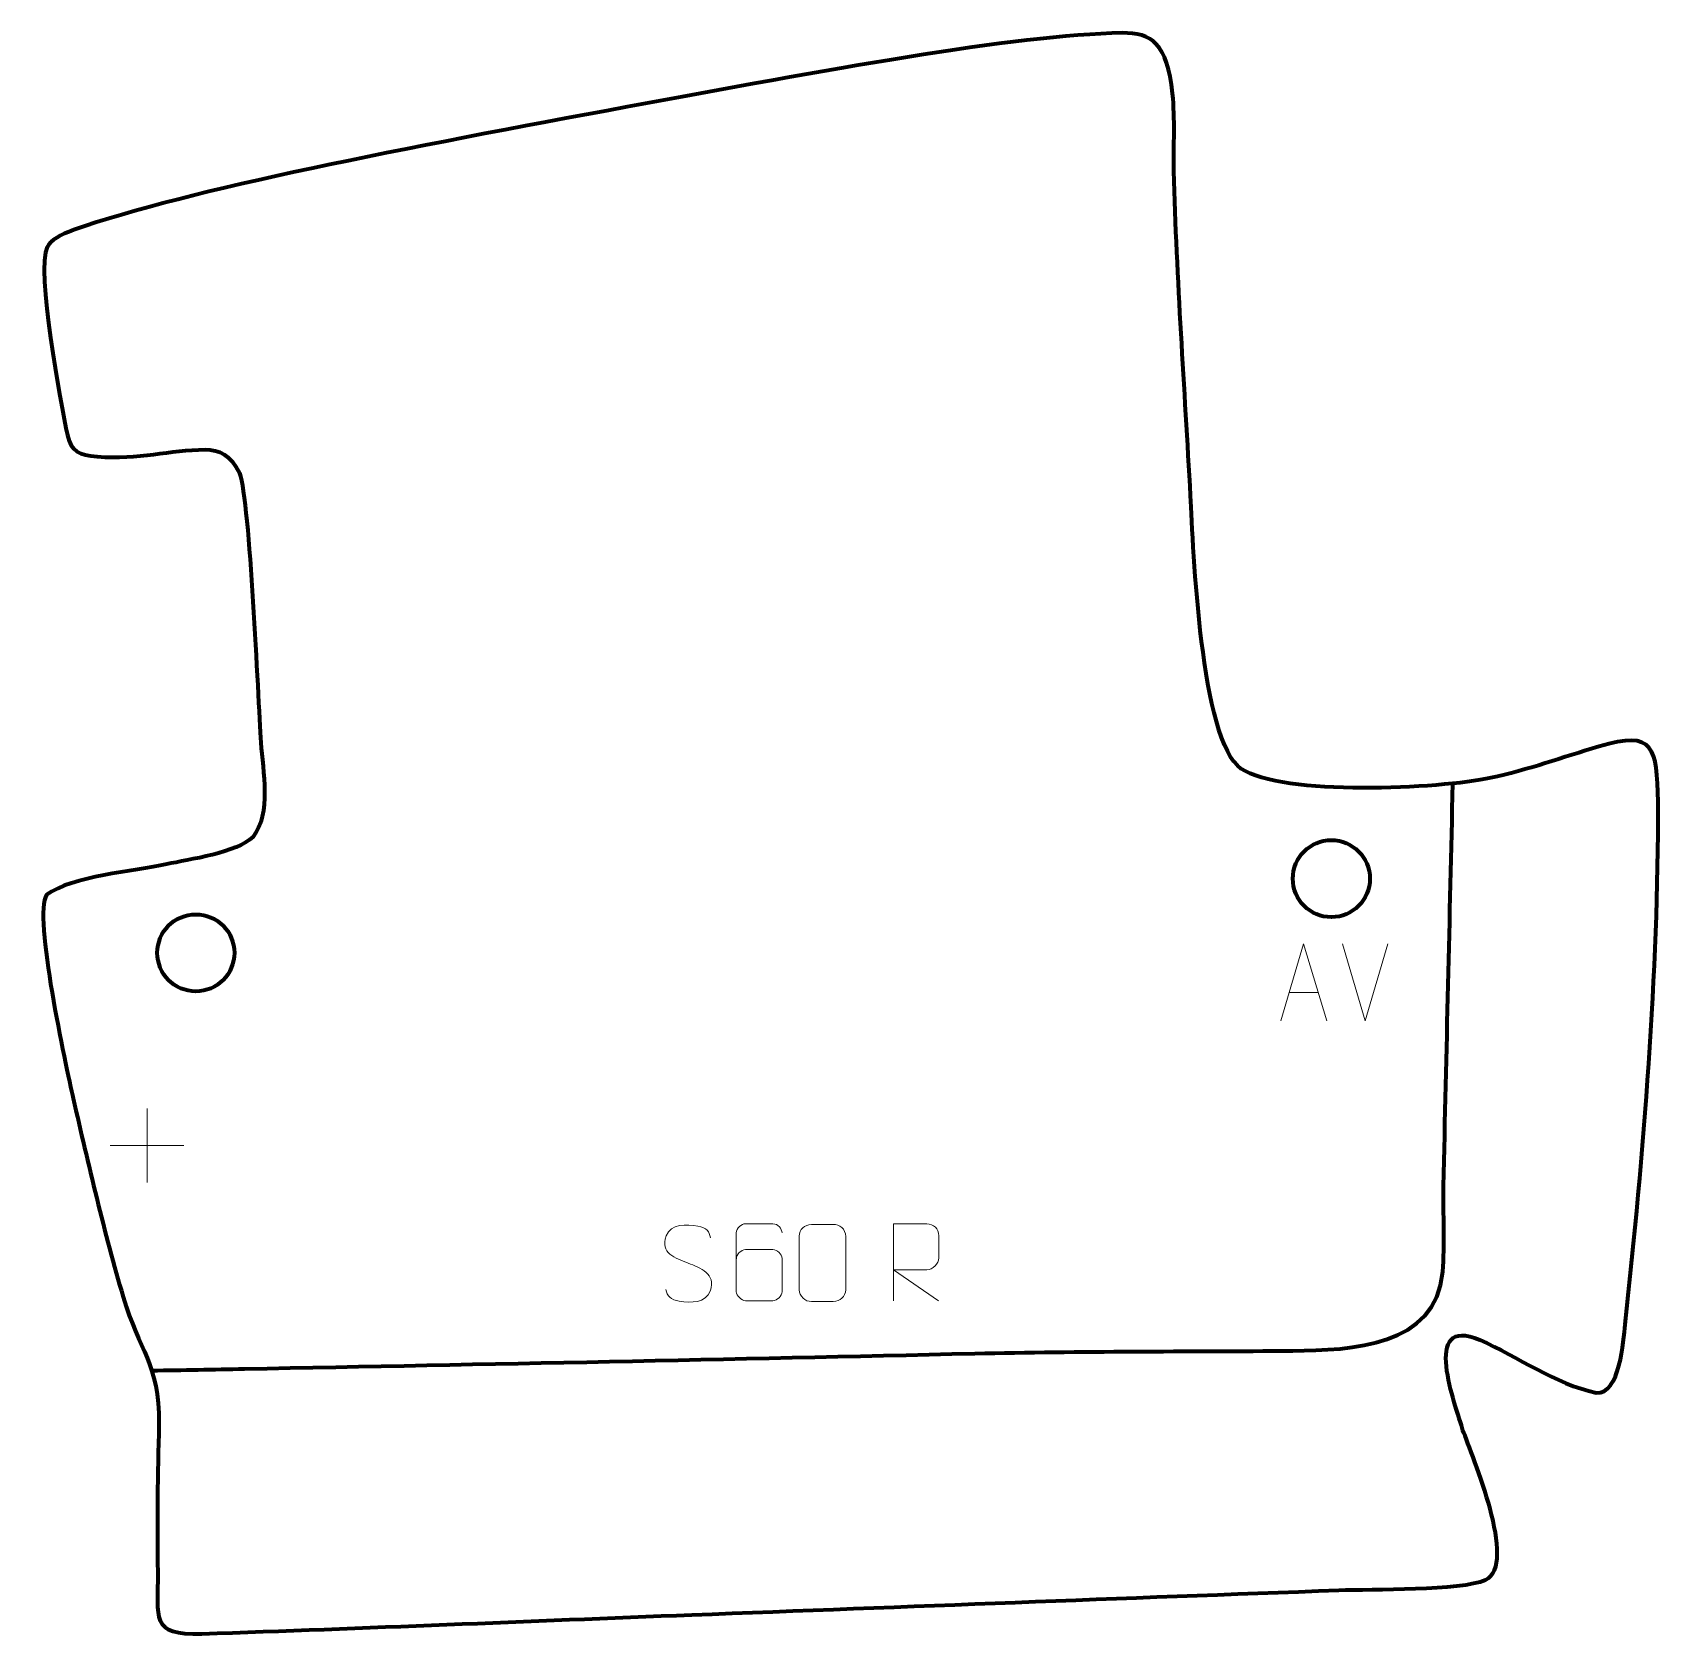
# Model space of a CAD drawing. Header units: millimetres. Extents: x 980 to 1507, y 263 to 783.
import ezdxf

# ---------------------------------------------------------------- set-up
doc = ezdxf.new("R2010")
doc.units = ezdxf.units.MM
doc.header["$MEASUREMENT"] = 0
doc.layers.add('layer 1', color=7, linetype='Continuous')
doc.layers.add('layer 2', color=7, linetype='Continuous')

msp = doc.modelspace()

# ---------------------------------------------------------------- linework, layer by layer
at = {"layer": 'layer 1', "color": 142, "lineweight": 200}
for centre in [(1401.2876, 508.4838), (1032.9884, 484.4071)]:
    msp.add_ellipse(centre, major_axis=(0, 12.5), ratio=1, dxfattribs=at)
at = {"layer": 'layer 1', "color": 142, "lineweight": 158}
msp.add_open_spline([(1018.7114, 348.902), (1028.7166, 349.0932), (1038.7218, 349.2844), (1048.727, 349.4756), (1048.727, 349.4756), (1127.7349, 350.9852), (1206.6299, 352.5828), (1285.6323, 354.4498), (1285.6323, 354.4498), (1320.1254, 355.2389), (1354.3367, 355.0625), (1388.7972, 355.3181), (1388.7972, 355.3181), (1407.7856, 355.5748), (1435.3229, 356.4958), (1437.4213, 380.9596), (1437.4213, 380.9596), (1438.1741, 389.7363), (1437.5305, 399.7608), (1437.6773, 408.727), (1437.6773, 408.727), (1438.6444, 452.2691), (1439.7568, 495.8075), (1440.6934, 539.3509)], degree=3, knots=[0, 0, 0, 0, 0.14285714, 0.14285714, 0.14285714, 0.14285714, 0.28571429, 0.28571429, 0.28571429, 0.28571429, 0.42857143, 0.42857143, 0.42857143, 0.42857143, 0.57142857, 0.57142857, 0.57142857, 0.57142857, 0.71428571, 0.71428571, 0.71428571, 0.71428571, 1, 1, 1, 1], dxfattribs=at)
at = {"layer": 'layer 1', "color": 250, "lineweight": 9}
for points, knots in [([(1384.8942, 462.3439), (1384.8942, 462.3439), (1392.2652, 487.2974), (1392.2652, 487.2974), (1392.2652, 487.2974), (1392.2652, 487.2974), (1399.8351, 462.3439), (1399.8351, 462.3439)], [0, 0, 0, 0, 0.33333333, 0.33333333, 0.33333333, 0.33333333, 1, 1, 1, 1]), ([(1192.6892, 383.7821), (1188.4409, 385.2525), (1183.5328, 387.0483), (1185.5379, 392.5686), (1185.5379, 392.5686), (1187.0414, 396.7085), (1192.255, 396.32), (1195.8586, 395.7189), (1195.8586, 395.7189), (1198.7192, 395.2417), (1199.5839, 394.0285), (1199.8945, 391.9444)], [0, 0, 0, 0, 0.25, 0.25, 0.25, 0.25, 0.5, 0.5, 0.5, 0.5, 1, 1, 1, 1]), ([(1223.1458, 393.548), (1223.1217, 394.8875), (1221.7655, 396.5407), (1220.1936, 396.5064), (1220.1936, 396.5064), (1217.2088, 396.5061), (1214.2236, 396.5061), (1211.2382, 396.5064), (1211.2382, 396.5064), (1210.0191, 396.5213), (1208.2909, 395.0837), (1208.2859, 393.548), (1208.2859, 393.548), (1208.2862, 387.1875), (1208.2862, 380.8267), (1208.2859, 374.466), (1208.2859, 374.466), (1208.2906, 373.3031), (1210.0191, 371.532), (1211.2382, 371.5076), (1211.2382, 371.5076), (1214.2236, 371.5079), (1217.2088, 371.5079), (1220.1936, 371.5076), (1220.1936, 371.5076), (1221.4717, 371.5514), (1223.1414, 373.1659), (1223.1458, 374.466), (1223.1458, 374.466), (1223.1458, 378.0493), (1223.1458, 381.6324), (1223.1458, 385.2151), (1223.1458, 385.2151), (1223.1073, 386.6933), (1221.5246, 388.1262), (1220.1936, 388.1242), (1220.1936, 388.1242), (1217.2088, 388.1245), (1214.2236, 388.1245), (1211.2382, 388.1242), (1211.2382, 388.1242), (1209.9087, 388.1292), (1208.2657, 386.6219), (1208.3074, 385.1934)], [0, 0, 0, 0, 0.08333333, 0.08333333, 0.08333333, 0.08333333, 0.16666667, 0.16666667, 0.16666667, 0.16666667, 0.25, 0.25, 0.25, 0.25, 0.33333333, 0.33333333, 0.33333333, 0.33333333, 0.41666667, 0.41666667, 0.41666667, 0.41666667, 0.5, 0.5, 0.5, 0.5, 0.58333333, 0.58333333, 0.58333333, 0.58333333, 0.66666667, 0.66666667, 0.66666667, 0.66666667, 0.75, 0.75, 0.75, 0.75, 0.83333333, 0.83333333, 0.83333333, 0.83333333, 1, 1, 1, 1]), ([(1232.6601, 396.3032), (1235.0262, 396.3032), (1237.3927, 396.3032), (1239.7592, 396.3032), (1239.7592, 396.3032), (1241.7397, 396.3388), (1243.7657, 394.8445), (1243.7928, 392.4024), (1243.7928, 392.4024), (1243.7924, 386.645), (1243.7924, 380.8872), (1243.7928, 375.129), (1243.7928, 375.129), (1243.6507, 372.8014), (1241.9443, 371.3191), (1239.7592, 371.3083), (1239.7592, 371.3083), (1237.3868, 371.3087), (1235.0144, 371.3087), (1232.6424, 371.3083), (1232.6424, 371.3083), (1230.6839, 371.2027), (1228.6775, 373.0906), (1228.6889, 375.1116), (1228.6889, 375.1116), (1228.6893, 380.8922), (1228.6893, 386.6725), (1228.6889, 392.4523), (1228.6889, 392.4523), (1228.6932, 394.5943), (1230.4703, 396.3168), (1232.6601, 396.3032)], [0, 0, 0, 0, 0.11111111, 0.11111111, 0.11111111, 0.11111111, 0.22222222, 0.22222222, 0.22222222, 0.22222222, 0.33333333, 0.33333333, 0.33333333, 0.33333333, 0.44444444, 0.44444444, 0.44444444, 0.44444444, 0.55555556, 0.55555556, 0.55555556, 0.55555556, 0.66666667, 0.66666667, 0.66666667, 0.66666667, 0.77777778, 0.77777778, 0.77777778, 0.77777778, 1, 1, 1, 1]), ([(1259.2658, 371.5161), (1259.2658, 371.5161), (1259.2658, 396.4696), (1259.2658, 396.4696), (1259.2658, 396.4696), (1262.8606, 396.4696), (1266.4561, 396.4696), (1270.0513, 396.4696), (1270.0513, 396.4696), (1272.3766, 396.4319), (1273.9339, 394.9419), (1273.9298, 392.5755), (1273.9298, 392.5755), (1273.9294, 390.54), (1273.9294, 387.4806), (1273.9298, 385.4446), (1273.9298, 385.4446), (1273.9233, 383.5691), (1272.111, 381.6273), (1270.1015, 381.6082), (1270.1015, 381.6082), (1270.1015, 381.6082), (1259.2658, 381.6082), (1259.2658, 381.6082), (1259.2658, 381.6082), (1259.2658, 381.6082), (1273.9205, 371.5161), (1273.9205, 371.5161)], [0, 0, 0, 0, 0.125, 0.125, 0.125, 0.125, 0.25, 0.25, 0.25, 0.25, 0.375, 0.375, 0.375, 0.375, 0.5, 0.5, 0.5, 0.5, 0.625, 0.625, 0.625, 0.625, 0.75, 0.75, 0.75, 0.75, 1, 1, 1, 1]), ([(1192.6892, 383.782), (1196.7078, 382.1353), (1201.7373, 380.247), (1199.9033, 374.8867), (1199.9033, 374.8867), (1198.4435, 370.6203), (1193.5327, 370.877), (1189.8066, 371.4317), (1189.8066, 371.4317), (1187.0566, 371.8415), (1185.8357, 373.055), (1185.4577, 375.1672)], [0, 0, 0, 0, 0.25, 0.25, 0.25, 0.25, 0.5, 0.5, 0.5, 0.5, 1, 1, 1, 1])]:
    msp.add_open_spline(points, degree=3, knots=knots, dxfattribs=at)
for points in [[(1412.2537, 462.3366), (1412.2537, 462.3366), (1404.9319, 487.2902), (1404.9319, 487.2902)], [(1419.5756, 487.2902), (1419.5756, 487.2902), (1412.2538, 462.3366), (1412.2538, 462.3366)], [(1387.6168, 471.5933), (1387.6168, 471.5933), (1397.1125, 471.5933), (1397.1125, 471.5933)], [(1017.1653, 433.8929), (1017.1653, 433.8929), (1017.1653, 409.915), (1017.1653, 409.915)], [(1005.1764, 421.9039), (1005.1764, 421.9039), (1029.1543, 421.9039), (1029.1543, 421.9039)]]:
    msp.add_open_spline(points, degree=3, dxfattribs=at)
at = {"layer": 'layer 2', "color": 242, "lineweight": 158}
msp.add_open_spline([(1333.4149, 782.8316), (1343.0254, 782.9873), (1348.0902, 779.3647), (1349.7872, 763.1847), (1349.7872, 763.1847), (1350.6772, 754.6993), (1350.0788, 746.5108), (1350.1841, 738.0562), (1350.1841, 738.0562), (1351.1856, 703.1515), (1353.712, 667.6109), (1355.6295, 632.67), (1355.6295, 632.67), (1356.5087, 615.737), (1358.8114, 553.2084), (1372.0522, 544.1587), (1372.0522, 544.1587), (1385.273, 535.1227), (1436.6264, 537.5967), (1453.021, 541.1625), (1453.021, 541.1625), (1464.8319, 543.7314), (1476.4569, 547.8452), (1488.0196, 551.3819), (1488.0196, 551.3819), (1506.2861, 556.7736), (1506.7503, 551.0079), (1507.3071, 533.3929), (1507.3071, 533.3929), (1507.3929, 477.3521), (1502.5887, 419.5456), (1496.6155, 363.8098), (1496.6155, 363.8098), (1496.0536, 358.5663), (1494.86, 341.1191), (1487.2185, 341.6842), (1487.2185, 341.6842), (1473.6043, 344.6198), (1461.8925, 353.3739), (1449.4836, 358.8208), (1449.4836, 358.8208), (1430.0588, 367.3472), (1441.7741, 337.1628), (1443.9739, 329.4997), (1443.9739, 329.4997), (1446.9151, 321.382), (1462.0643, 285.7958), (1451.3171, 281.0216), (1451.3171, 281.0216), (1443.3412, 277.4786), (1414.4697, 278.0413), (1403.7116, 277.6485), (1403.7116, 277.6485), (1333.7607, 275.0944), (1263.8168, 272.3443), (1193.8707, 269.6597), (1193.8707, 269.6597), (1140.9099, 267.625), (1087.9001, 265.3028), (1034.9377, 263.5206), (1034.9377, 263.5206), (1018.0455, 262.9521), (1020.6992, 268.5939), (1020.6377, 283.4659), (1020.6377, 283.4659), (1020.5036, 299.8658), (1020.5027, 315.0644), (1021.0375, 331.4874), (1021.0375, 331.4874), (1021.1017, 351.6889), (1014.6241, 355.0049), (1009.3959, 372.8177), (1009.3959, 372.8177), (1003.3962, 393.2592), (997.9631, 416.3131), (993.2263, 437.1681), (993.2263, 437.1681), (990.9784, 447.3562), (980.0245, 496.7529), (984.5842, 503.2489), (984.5842, 503.2489), (992.912, 509.2958), (1012.6925, 510.8366), (1023.5955, 513.176), (1023.5955, 513.176), (1030.535, 514.665), (1046.6688, 516.9572), (1051.4352, 521.9449), (1051.4352, 521.9449), (1057.6189, 529.5455), (1054.6923, 543.4366), (1054.0709, 552.6321), (1054.0709, 552.6321), (1053.0859, 567.7358), (1050.5778, 630.3452), (1047.1417, 640.0707), (1047.1417, 640.0707), (1044.1752, 646.0474), (1040.4922, 647.6518), (1036.0323, 647.669), (1036.0323, 647.669), (1024.4399, 647.7139), (1014.6294, 644.2443), (1000.964, 645.4191), (1000.964, 645.4191), (995.0599, 645.9266), (992.5894, 646.9189), (991.3238, 652.3095), (991.3238, 652.3095), (989.1566, 662.6237), (981.0952, 705.864), (984.758, 713.3763), (984.758, 713.3763), (985.8396, 715.5946), (989.1301, 717.4305), (993.4631, 718.9633), (993.4631, 718.9633), (1030.3156, 732.0004), (1102.3456, 745.7826), (1172.9185, 758.8366), (1172.9185, 758.8366), (1236.3208, 770.5643), (1298.5223, 782.266), (1333.4149, 782.8316)], degree=3, knots=[0, 0, 0, 0, 0.03125, 0.03125, 0.03125, 0.03125, 0.0625, 0.0625, 0.0625, 0.0625, 0.09375, 0.09375, 0.09375, 0.09375, 0.125, 0.125, 0.125, 0.125, 0.15625, 0.15625, 0.15625, 0.15625, 0.1875, 0.1875, 0.1875, 0.1875, 0.21875, 0.21875, 0.21875, 0.21875, 0.25, 0.25, 0.25, 0.25, 0.28125, 0.28125, 0.28125, 0.28125, 0.3125, 0.3125, 0.3125, 0.3125, 0.34375, 0.34375, 0.34375, 0.34375, 0.375, 0.375, 0.375, 0.375, 0.40625, 0.40625, 0.40625, 0.40625, 0.4375, 0.4375, 0.4375, 0.4375, 0.46875, 0.46875, 0.46875, 0.46875, 0.5, 0.5, 0.5, 0.5, 0.53125, 0.53125, 0.53125, 0.53125, 0.5625, 0.5625, 0.5625, 0.5625, 0.59375, 0.59375, 0.59375, 0.59375, 0.625, 0.625, 0.625, 0.625, 0.65625, 0.65625, 0.65625, 0.65625, 0.6875, 0.6875, 0.6875, 0.6875, 0.71875, 0.71875, 0.71875, 0.71875, 0.75, 0.75, 0.75, 0.75, 0.78125, 0.78125, 0.78125, 0.78125, 0.8125, 0.8125, 0.8125, 0.8125, 0.84375, 0.84375, 0.84375, 0.84375, 0.875, 0.875, 0.875, 0.875, 0.90625, 0.90625, 0.90625, 0.90625, 0.9375, 0.9375, 0.9375, 0.9375, 1, 1, 1, 1], dxfattribs=at)

doc.saveas('drawing.dxf')
